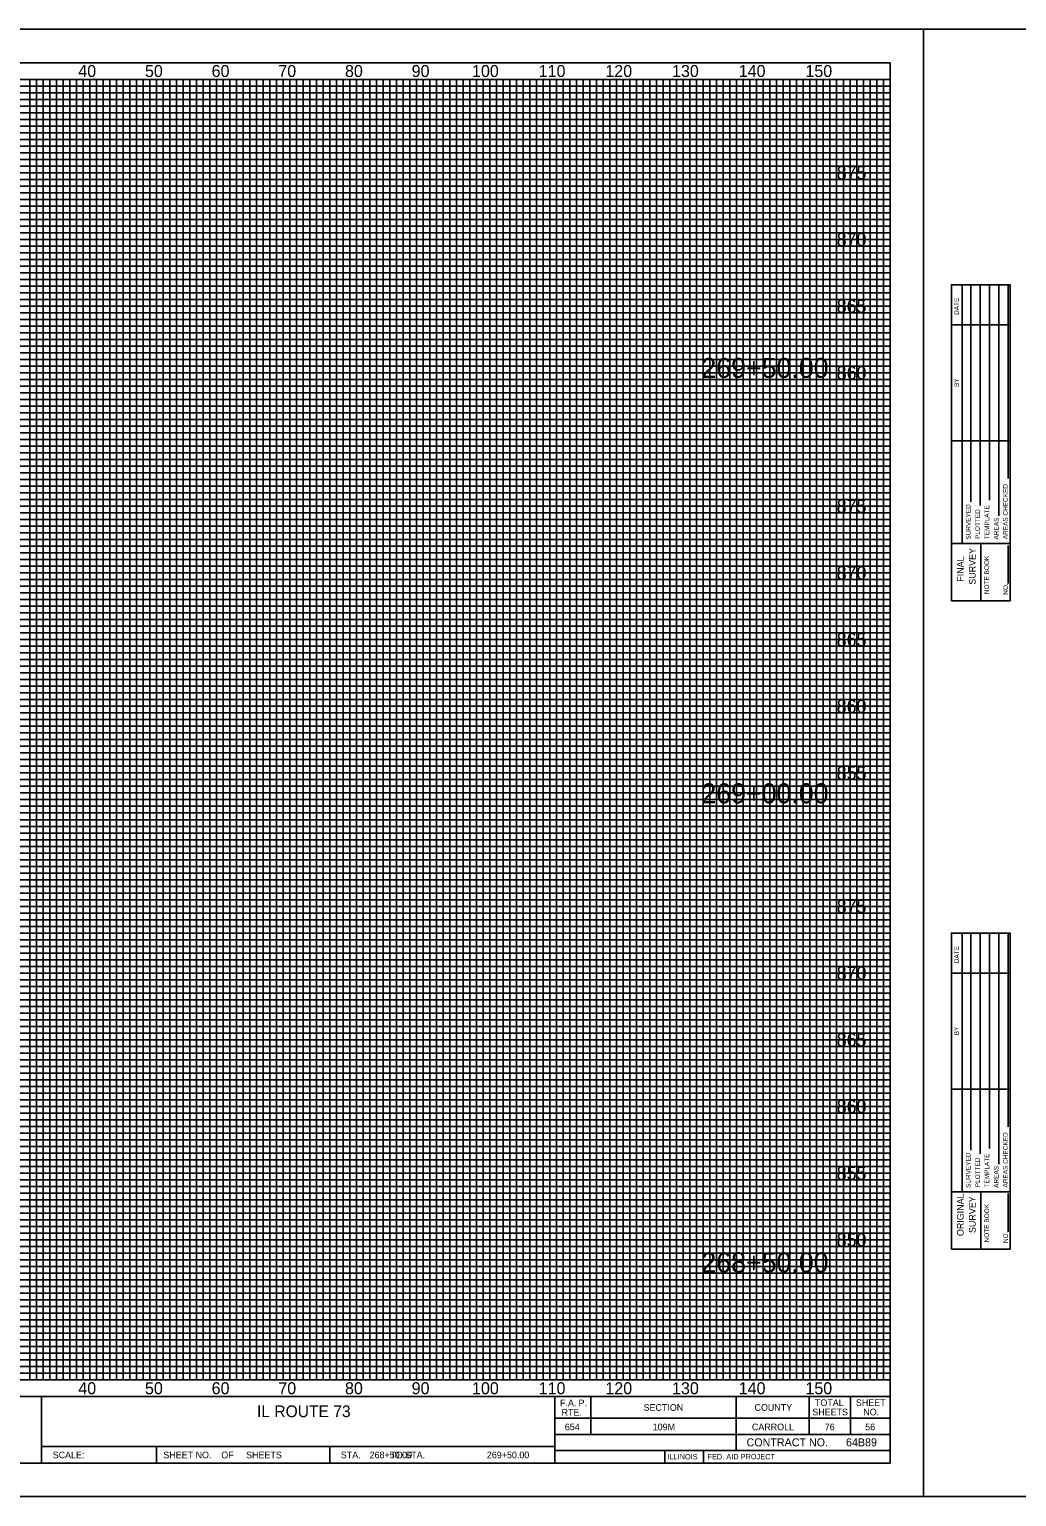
# Model space of a CAD drawing. Extents: x -26 to 24680, y -10 to 21582.
# Drawn here: x 21825.9 to 21974, y 5798.5 to 6018.5 of the extents above; entities that cross this region are included whole.
import ezdxf

# ---------------------------------------------------------------- set-up
doc = ezdxf.new("R2010")
doc.units = 0
for name, color, linetype in [('Sheets_General Details', 7, 'Continuous'), ('Sheets_Minor Grid', 7, 'Continuous'), ('Sheets_Printer Plotting Border', 7, 'Continuous')]:
    doc.layers.add(name, color=color, linetype=linetype)

msp = doc.modelspace()

# ---------------------------------------------------------------- linework, layer by layer
at = {"layer": 'Sheets_General Details'}
for p, q in [((21620.03, 6018.52), (21960.03, 6018.52)), ((21960.01, 6018.52), (21960.03, 6018.52)), ((21960.03, 6018.52), (21960.03, 5798.52)), ((21960.03, 6018.52), (22300.03, 6018.52)), ((21960.03, 5798.52), (21960.03, 6018.52)), ((21635.03, 6011.02), (21955.03, 6011.02)), ((21965.83, 5941.42), (21965.83, 5980.22)), ((21967.13, 5947.67), (21967.13, 5980.13)), ((21968.53, 5947.14), (21968.53, 5980.14)), ((21969.93, 5947.92), (21969.93, 5980.14)), ((21971.33, 5945.59), (21971.33, 5980.13)), ((21972.73, 5951.17), (21972.73, 5980.07)), ((21964.23, 5974.22), (21973.03, 5974.22)), ((21964.23, 5956.82), (21973.03, 5956.82)), ((21964.23, 5941.42), (21973.03, 5941.42)), ((21968.63, 5932.82), (21968.63, 5941.42)), ((21972.73, 5935.44), (21972.73, 5941.15)), ((21965.83, 5844.22), (21965.83, 5883.02)), ((21967.13, 5850.47), (21967.13, 5882.93)), ((21968.53, 5849.94), (21968.53, 5882.94)), ((21969.93, 5850.72), (21969.93, 5882.94)), ((21971.33, 5848.39), (21971.33, 5882.93)), ((21972.73, 5853.97), (21972.73, 5882.87)), ((21964.23, 5877.02), (21973.03, 5877.02)), ((21964.23, 5859.62), (21973.03, 5859.62)), ((21964.23, 5844.22), (21973.03, 5844.22)), ((21968.63, 5835.62), (21968.63, 5844.22)), ((21972.73, 5838.24), (21972.73, 5843.95)), ((21635.03, 5816.02), (21955.03, 5816.02)), ((21635.03, 5813.52), (21955.03, 5813.52)), ((21827.77, 5813.52), (21827.77, 5803.52)), ((21904.77, 5813.52), (21904.77, 5803.52)), ((21910.17, 5813.52), (21910.17, 5807.86)), ((21931.97, 5813.52), (21931.97, 5805.46)), ((21942.89, 5813.52), (21942.89, 5807.86)), ((21949.1, 5813.52), (21949.1, 5807.86)), ((21904.77, 5810.26), (21955.03, 5810.26)), ((21827.77, 5806.02), (21904.77, 5806.02)), ((21845.03, 5806.02), (21845.03, 5803.52)), ((21871.03, 5806.02), (21871.03, 5803.52)), ((21904.77, 5807.86), (21955.03, 5807.86)), ((21904.77, 5805.46), (21955.03, 5805.46)), ((21921.24, 5805.46), (21921.24, 5803.52)), ((21927.04, 5805.46), (21927.04, 5803.52)), ((21960.03, 5798.52), (21620.03, 5798.52)), ((22300.03, 5798.52), (21960.03, 5798.52))]:
    msp.add_line(p, q, dxfattribs=at)
for points in [[(21955.03, 5803.52), (21635.03, 5803.52), (21635.03, 6013.52), (21955.03, 6013.52)], [(21964.23, 5932.82), (21964.23, 5980.22), (21973.03, 5980.22), (21973.03, 5932.82)], [(21964.23, 5835.62), (21964.23, 5883.02), (21973.03, 5883.02), (21973.03, 5835.62)]]:
    msp.add_lwpolyline(points, close=True, dxfattribs=at)
for points in [[(21845.03, 6011.02), (21845.03, 5816.02), (21835.03, 5816.02), (21835.03, 6011.02)], [(21865.03, 6011.02), (21865.03, 5816.02), (21855.03, 5816.02), (21855.03, 6011.02)], [(21885.03, 6011.02), (21885.03, 5816.02), (21875.03, 5816.02), (21875.03, 6011.02)], [(21905.03, 6011.07), (21905.03, 5816.02), (21895.03, 5816.02), (21895.03, 6011.02)], [(21925.03, 6011.02), (21925.03, 5816.02), (21915.03, 5816.02), (21915.03, 6011.02)], [(21945.03, 6011.02), (21945.03, 5816.02), (21935.03, 5816.02), (21935.03, 6011.02)], [(21635.03, 5996.02), (21955.03, 5996.02), (21955.03, 6006.02), (21635.03, 6006.02)], [(21635.03, 5976.02), (21955.03, 5976.02), (21955.03, 5986.02), (21635.03, 5986.02)], [(21635.03, 5956.02), (21955.03, 5956.02), (21955.03, 5966.02), (21635.03, 5966.02)], [(21635.03, 5936.02), (21955.03, 5936.02), (21955.03, 5946.02), (21635.03, 5946.02)], [(21635.03, 5916.02), (21955.03, 5916.02), (21955.03, 5926.02), (21635.03, 5926.02)], [(21635.03, 5896.02), (21955.03, 5896.02), (21955.03, 5906.02), (21635.03, 5906.02)], [(21635.03, 5876.02), (21955.03, 5876.02), (21955.03, 5886.02), (21635.03, 5886.02)], [(21635.03, 5856.02), (21955.03, 5856.02), (21955.03, 5866.02), (21635.03, 5866.02)], [(21635.03, 5836.02), (21955.03, 5836.02), (21955.03, 5846.02), (21635.03, 5846.02)], [(21635.03, 5826.02), (21955.03, 5826.02), (21955.03, 5836.02), (21635.03, 5836.02)]]:
    msp.add_lwpolyline(points, dxfattribs=at)
at = {"layer": 'Sheets_Minor Grid'}
for points in [[(21635.03, 6010.02), (21955.03, 6010.02), (21955.03, 6011.02)], [(21827.03, 6011.02), (21827.03, 5816.02), (21826.03, 5816.02), (21826.03, 6011.02)], [(21829.03, 6011.02), (21829.03, 5816.02), (21828.03, 5816.02), (21828.03, 6011.02)], [(21831.03, 6011.02), (21831.03, 5816.02), (21830.03, 5816.02), (21830.03, 6011.02)], [(21833.03, 6011.02), (21833.03, 5816.02), (21832.03, 5816.02), (21832.03, 6011.02)], [(21836.03, 6011.02), (21836.03, 5816.02), (21834.03, 5816.02), (21834.03, 6011.02)], [(21838.03, 6011.02), (21838.03, 5816.02), (21837.03, 5816.02), (21837.03, 6011.02)], [(21840.03, 6011.02), (21840.03, 5816.02), (21839.03, 5816.02), (21839.03, 6011.02)], [(21842.03, 6011.02), (21842.03, 5816.02), (21841.03, 5816.02), (21841.03, 6011.02)], [(21844.03, 6011.02), (21844.03, 5816.02), (21843.03, 5816.02)], [(21843.03, 5816.02), (21843.03, 6011.02)], [(21847.03, 6011.02), (21847.03, 5816.02), (21846.03, 5816.02), (21846.03, 6011.02)], [(21849.03, 6011.02), (21849.03, 5816.02), (21848.03, 5816.02), (21848.03, 6011.02)], [(21851.03, 6011.02), (21851.03, 5816.02), (21850.03, 5816.02), (21850.03, 6011.02)], [(21853.03, 6011.02), (21853.03, 5816.02), (21852.03, 5816.02), (21852.03, 6011.02)], [(21856.03, 6011.02), (21856.03, 5816.02), (21854.03, 5816.02), (21854.03, 6011.02)], [(21858.03, 6011.02), (21858.03, 5816.02), (21857.03, 5816.02), (21857.03, 6011.02)], [(21860.03, 6011.02), (21860.03, 5816.02), (21859.03, 5816.02), (21859.03, 6011.02)], [(21862.03, 6011.02), (21862.03, 5816.02), (21861.03, 5816.02), (21861.03, 6011.02)], [(21864.03, 6011.02), (21864.03, 5816.02), (21863.03, 5816.02), (21863.03, 6011.02)], [(21867.03, 6011.02), (21867.03, 5816.02), (21866.03, 5816.02), (21866.03, 6011.02)], [(21869.03, 6011.02), (21869.03, 5816.02), (21868.03, 5816.02), (21868.03, 6011.02)], [(21871.03, 6011.02), (21871.03, 5816.02), (21870.03, 5816.02), (21870.03, 6011.02)], [(21873.03, 6011.02), (21873.03, 5816.02), (21872.03, 5816.02), (21872.03, 6011.02)], [(21876.03, 6011.02), (21876.03, 5816.02), (21874.03, 5816.02), (21874.03, 6011.02)], [(21878.03, 6011.02), (21878.03, 5816.02), (21877.03, 5816.02), (21877.03, 6011.02)], [(21880.03, 6011.02), (21880.03, 5816.02), (21879.03, 5816.02), (21879.03, 6011.02)], [(21882.03, 6011.02), (21882.03, 5816.02), (21881.03, 5816.02), (21881.03, 6011.02)], [(21884.03, 6011.02), (21884.03, 5816.02), (21883.03, 5816.02), (21883.03, 6011.02)], [(21887.03, 6011.02), (21887.03, 5816.02), (21886.03, 5816.02), (21886.03, 6011.02)], [(21889.03, 6011.02), (21889.03, 5816.02), (21888.03, 5816.02), (21888.03, 6011.02)], [(21891.03, 6011.02), (21891.03, 5816.02), (21890.03, 5816.02), (21890.03, 6011.02)], [(21893.03, 6011.02), (21893.03, 5816.02), (21892.03, 5816.02), (21892.03, 6011.02)], [(21896.03, 6011.02), (21896.03, 5816.02), (21894.03, 5816.02), (21894.03, 6011.02)], [(21898.03, 6011.02), (21898.03, 5816.02), (21897.03, 5816.02), (21897.03, 6011.02)], [(21900.03, 6011.02), (21900.03, 5816.02), (21899.03, 5816.02)], [(21899.03, 5816.02), (21899.03, 6011.02)], [(21902.03, 6011.02), (21902.03, 5816.02), (21901.03, 5816.02), (21901.03, 6011.02)], [(21904.03, 6011.02), (21904.03, 5816.02), (21903.03, 5816.02), (21903.03, 6011.02)], [(21907.03, 6011.02), (21907.03, 5816.02), (21906.03, 5816.02), (21906.03, 6011.02)], [(21909.03, 6011.02), (21909.03, 5816.02), (21908.03, 5816.02), (21908.03, 6011.02)], [(21911.03, 6011.02), (21911.03, 5816.02), (21910.03, 5816.02), (21910.03, 6011.02)], [(21913.03, 6011.02), (21913.03, 5816.02), (21912.03, 5816.02), (21912.03, 6011.02)], [(21916.03, 6011.02), (21916.03, 5816.02), (21914.03, 5816.02), (21914.03, 6011.02)], [(21918.03, 6011.02), (21918.03, 5816.02), (21917.03, 5816.02), (21917.03, 6011.02)], [(21920.03, 6011.02), (21920.03, 5816.02), (21919.03, 5816.02), (21919.03, 6011.02)], [(21922.03, 6011.02), (21922.03, 5816.02), (21921.03, 5816.02), (21921.03, 6011.02)], [(21924.03, 6011.02), (21924.03, 5816.02), (21923.03, 5816.02), (21923.03, 6011.02)], [(21927.03, 6011.02), (21927.03, 5816.02), (21926.03, 5816.02), (21926.03, 6011.02)], [(21929.03, 6011.02), (21929.03, 5816.02), (21928.03, 5816.02), (21928.03, 6011.02)], [(21931.03, 6011.02), (21931.03, 5816.02), (21930.03, 5816.02), (21930.03, 6011.02)], [(21933.03, 6011.02), (21933.03, 5816.02), (21932.03, 5816.02), (21932.03, 6011.02)], [(21936.03, 6011.02), (21936.03, 5816.02), (21934.03, 5816.02), (21934.03, 6011.02)], [(21938.03, 6011.02), (21938.03, 5816.02), (21937.03, 5816.02), (21937.03, 6011.02)], [(21940.03, 6011.02), (21940.03, 5816.02), (21939.03, 5816.02), (21939.03, 6011.02)], [(21942.03, 6011.02), (21942.03, 5816.02), (21941.03, 5816.02), (21941.03, 6011.02)], [(21944.03, 6011.02), (21944.03, 5816.02), (21943.03, 5816.02), (21943.03, 6011.02)], [(21947.03, 6011.02), (21947.03, 5816.02), (21946.03, 5816.02), (21946.03, 6011.02)], [(21949.03, 6011.02), (21949.03, 5816.02), (21948.03, 5816.02), (21948.03, 6011.02)], [(21951.03, 6011.02), (21951.03, 5816.02), (21950.03, 5816.02), (21950.03, 6011.02)], [(21953.03, 6011.02), (21953.03, 5816.02), (21952.03, 5816.02), (21952.03, 6011.02)], [(21954.03, 5816.02), (21954.03, 6011.02)], [(21635.03, 6008.02), (21955.03, 6008.02), (21955.03, 6009.02), (21635.03, 6009.02)], [(21635.03, 6005.02), (21955.03, 6005.02), (21955.03, 6007.02), (21635.03, 6007.02)], [(21635.03, 6003.02), (21955.03, 6003.02), (21955.03, 6004.02), (21635.03, 6004.02)], [(21635.03, 6001.02), (21955.03, 6001.02), (21955.03, 6002.02), (21635.03, 6002.02)], [(21635.03, 5999.02), (21955.03, 5999.02), (21955.03, 6000.02), (21635.03, 6000.02)], [(21635.03, 5997.02), (21955.03, 5997.02), (21955.03, 5998.02), (21635.03, 5998.02)], [(21635.03, 5994.02), (21955.03, 5994.02), (21955.03, 5995.02), (21635.03, 5995.02)], [(21635.03, 5992.02), (21955.03, 5992.02), (21955.03, 5993.02), (21635.03, 5993.02)], [(21635.03, 5990.02), (21955.03, 5990.02), (21955.03, 5991.02), (21635.03, 5991.02)], [(21635.03, 5988.02), (21955.03, 5988.02), (21955.03, 5989.02), (21635.03, 5989.02)], [(21635.03, 5985.02), (21955.03, 5985.02), (21955.03, 5987.02), (21635.03, 5987.02)], [(21635.03, 5983.02), (21955.03, 5983.02), (21955.03, 5984.02), (21635.03, 5984.02)], [(21635.03, 5981.02), (21955.03, 5981.02), (21955.03, 5982.02), (21635.03, 5982.02)], [(21635.03, 5979.02), (21955.03, 5979.02), (21955.03, 5980.02), (21635.03, 5980.02)], [(21635.03, 5977.02), (21955.03, 5977.02), (21955.03, 5978.02), (21635.03, 5978.02)], [(21635.03, 5974.02), (21955.03, 5974.02), (21955.03, 5975.02), (21635.03, 5975.02)], [(21635.03, 5972.02), (21955.03, 5972.02), (21955.03, 5973.02), (21635.03, 5973.02)], [(21635.03, 5970.02), (21955.03, 5970.02), (21955.03, 5971.02), (21635.03, 5971.02)], [(21635.03, 5968.02), (21955.03, 5968.02), (21955.03, 5969.02), (21635.03, 5969.02)], [(21635.03, 5965.02), (21955.03, 5965.02), (21955.03, 5967.02), (21635.03, 5967.02)], [(21635.03, 5963.02), (21955.03, 5963.02), (21955.03, 5964.02), (21635.03, 5964.02)], [(21635.03, 5961.02), (21955.03, 5961.02), (21955.03, 5962.02), (21635.03, 5962.02)], [(21635.03, 5959.02), (21955.03, 5959.02), (21955.03, 5960.02), (21635.03, 5960.02)], [(21635.03, 5957.02), (21955.03, 5957.02), (21955.03, 5958.02), (21635.03, 5958.02)], [(21635.03, 5954.02), (21955.03, 5954.02), (21955.03, 5955.02), (21635.03, 5955.02)], [(21635.03, 5952.02), (21955.03, 5952.02), (21955.03, 5953.02), (21635.03, 5953.02)], [(21635.03, 5950.02), (21955.03, 5950.02), (21955.03, 5951.02), (21635.03, 5951.02)], [(21635.03, 5948.02), (21955.03, 5948.02), (21955.03, 5949.02), (21635.03, 5949.02)], [(21635.03, 5945.02), (21955.03, 5945.02), (21955.03, 5947.02), (21635.03, 5947.02)], [(21635.03, 5943.02), (21955.03, 5943.02), (21955.03, 5944.02), (21635.03, 5944.02)], [(21635.03, 5941.02), (21955.03, 5941.02), (21955.03, 5942.02), (21635.03, 5942.02)], [(21635.03, 5939.02), (21955.03, 5939.02), (21955.03, 5940.02), (21635.03, 5940.02)], [(21635.03, 5937.02), (21955.03, 5937.02), (21955.03, 5938.02), (21635.03, 5938.02)], [(21635.03, 5934.02), (21955.03, 5934.02), (21955.03, 5935.02), (21635.03, 5935.02)], [(21635.03, 5932.02), (21955.03, 5932.02), (21955.03, 5933.02), (21635.03, 5933.02)], [(21635.03, 5930.02), (21955.03, 5930.02), (21955.03, 5931.02), (21635.03, 5931.02)], [(21635.03, 5928.02), (21955.03, 5928.02), (21955.03, 5929.02), (21635.03, 5929.02)], [(21635.03, 5925.02), (21955.03, 5925.02), (21955.03, 5927.02), (21635.03, 5927.02)], [(21635.03, 5923.02), (21955.03, 5923.02), (21955.03, 5924.02), (21635.03, 5924.02)], [(21635.03, 5921.02), (21955.03, 5921.02), (21955.03, 5922.02), (21635.03, 5922.02)], [(21635.03, 5919.02), (21955.03, 5919.02), (21955.03, 5920.02), (21635.03, 5920.02)], [(21635.03, 5917.02), (21955.03, 5917.02), (21955.03, 5918.02), (21635.03, 5918.02)], [(21635.03, 5914.02), (21955.03, 5914.02), (21955.03, 5915.02), (21635.03, 5915.02)], [(21635.03, 5912.02), (21955.03, 5912.02), (21955.03, 5913.02), (21635.03, 5913.02)], [(21635.03, 5910.02), (21955.03, 5910.02), (21955.03, 5911.02), (21635.03, 5911.02)], [(21635.03, 5908.02), (21955.03, 5908.02), (21955.03, 5909.02), (21635.03, 5909.02)], [(21635.03, 5905.02), (21955.03, 5905.02), (21955.03, 5907.02), (21635.03, 5907.02)], [(21635.03, 5903.02), (21955.03, 5903.02), (21955.03, 5904.02), (21635.03, 5904.02)], [(21635.03, 5901.02), (21955.03, 5901.02), (21955.03, 5902.02), (21635.03, 5902.02)], [(21635.03, 5899.02), (21955.03, 5899.02), (21955.03, 5900.02), (21635.03, 5900.02)], [(21635.03, 5897.02), (21955.03, 5897.02), (21955.03, 5898.02), (21635.03, 5898.02)], [(21635.03, 5894.02), (21955.03, 5894.02), (21955.03, 5895.02), (21635.03, 5895.02)], [(21635.03, 5892.02), (21955.03, 5892.02), (21955.03, 5893.02), (21635.03, 5893.02)], [(21635.03, 5890.02), (21955.03, 5890.02), (21955.03, 5891.02), (21635.03, 5891.02)], [(21635.03, 5888.02), (21955.03, 5888.02), (21955.03, 5889.02), (21635.03, 5889.02)], [(21635.03, 5885.02), (21955.03, 5885.02), (21955.03, 5887.02), (21635.03, 5887.02)], [(21635.03, 5883.02), (21955.03, 5883.02), (21955.03, 5884.02), (21635.03, 5884.02)], [(21635.03, 5881.02), (21955.03, 5881.02), (21955.03, 5882.02), (21635.03, 5882.02)], [(21635.03, 5879.02), (21955.03, 5879.02), (21955.03, 5880.02), (21635.03, 5880.02)], [(21635.03, 5877.02), (21955.03, 5877.02), (21955.03, 5878.02), (21635.03, 5878.02)], [(21635.03, 5874.02), (21955.03, 5874.02), (21955.03, 5875.02), (21635.03, 5875.02)], [(21635.03, 5872.02), (21955.03, 5872.02), (21955.03, 5873.02), (21635.03, 5873.02)], [(21635.03, 5870.02), (21955.03, 5870.02), (21955.03, 5871.02), (21635.03, 5871.02)], [(21635.03, 5868.02), (21955.03, 5868.02), (21955.03, 5869.02), (21635.03, 5869.02)], [(21635.03, 5865.02), (21955.03, 5865.02), (21955.03, 5867.02), (21635.03, 5867.02)], [(21635.03, 5863.02), (21955.03, 5863.02), (21955.03, 5864.02), (21635.03, 5864.02)], [(21635.03, 5861.02), (21955.03, 5861.02), (21955.03, 5862.02), (21635.03, 5862.02)], [(21635.03, 5859.02), (21955.03, 5859.02), (21955.03, 5860.02), (21635.03, 5860.02)], [(21635.03, 5857.02), (21955.03, 5857.02), (21955.03, 5858.02), (21635.03, 5858.02)], [(21635.03, 5854.02), (21955.03, 5854.02), (21955.03, 5855.02), (21635.03, 5855.02)], [(21635.03, 5852.02), (21955.03, 5852.02), (21955.03, 5853.02), (21635.03, 5853.02)], [(21635.03, 5850.02), (21955.03, 5850.02), (21955.03, 5851.02), (21635.03, 5851.02)], [(21635.03, 5848.02), (21955.03, 5848.02), (21955.03, 5849.02), (21635.03, 5849.02)], [(21635.03, 5845.02), (21955.03, 5845.02), (21955.03, 5847.02), (21635.03, 5847.02)], [(21635.03, 5843.02), (21955.03, 5843.02), (21955.03, 5844.02), (21635.03, 5844.02)], [(21635.03, 5841.02), (21955.03, 5841.02), (21955.03, 5842.02), (21635.03, 5842.02)], [(21635.03, 5839.02), (21955.03, 5839.02), (21955.03, 5840.02), (21635.03, 5840.02)], [(21635.03, 5837.02), (21955.03, 5837.02), (21955.03, 5838.02), (21635.03, 5838.02)], [(21635.03, 5834.02), (21955.03, 5834.02), (21955.03, 5835.02), (21635.03, 5835.02)], [(21635.03, 5832.02), (21955.03, 5832.02), (21955.03, 5833.02), (21635.03, 5833.02)], [(21635.03, 5830.02), (21955.03, 5830.02), (21955.03, 5831.02), (21635.03, 5831.02)], [(21635.03, 5828.02), (21955.03, 5828.02), (21955.03, 5829.02), (21635.03, 5829.02)], [(21635.03, 5825.02), (21955.03, 5825.02), (21955.03, 5827.02), (21635.03, 5827.02)], [(21635.03, 5823.02), (21955.03, 5823.02), (21955.03, 5824.02), (21635.03, 5824.02)], [(21635.03, 5821.02), (21955.03, 5821.02), (21955.03, 5822.02), (21635.03, 5822.02)], [(21635.03, 5819.02), (21955.03, 5819.02), (21955.03, 5820.02), (21635.03, 5820.02)], [(21635.03, 5817.02), (21955.03, 5817.02), (21955.03, 5818.02), (21635.03, 5818.02)]]:
    msp.add_lwpolyline(points, dxfattribs=at)
at = {"layer": 'Sheets_Printer Plotting Border'}
for points in [[(21620.03, 5798.52), (21960.03, 5798.52), (21960.03, 6018.52), (21620.03, 6018.52)], [(21960.03, 5798.52), (22300.03, 5798.52), (22300.03, 6018.52), (21960.03, 6018.52)]]:
    msp.add_lwpolyline(points, close=True, dxfattribs=at)

# ---------------------------------------------------------------- texts
at = {"layer": 'Sheets_General Details'}
for s, height, p in [('40', 1.8, (21833.29, 6011.37)), ('50', 1.8, (21843.29, 6011.37)), ('60', 1.8, (21853.29, 6011.37)), ('70', 1.8, (21863.29, 6011.37)), ('80', 1.8, (21873.29, 6011.37)), ('90', 1.8, (21883.29, 6011.37)), ('100', 1.8, (21892.34, 6011.37)), ('110', 1.8, (21902.34, 6011.37)), ('120', 1.8, (21912.34, 6011.37)), ('130', 1.8, (21922.34, 6011.37)), ('140', 1.8, (21932.34, 6011.37)), ('150', 1.8, (21942.34, 6011.37)), ('875', 2, (21947.04, 5996.02)), ('870', 2, (21947.04, 5986.02)), ('865', 2, (21947.04, 5976.02)), ('269+50.00', 3, (21926.74, 5966.26)), ('860', 2, (21947.04, 5966.02)), ('875', 2, (21947.04, 5946.02)), ('870', 2, (21947.04, 5936.02)), ('865', 2, (21947.04, 5926.02)), ('860', 2, (21947.04, 5916.02)), ('855', 2, (21947.04, 5906.02)), ('269+00.00', 3, (21926.74, 5902.47)), ('875', 2, (21947.04, 5886.02)), ('870', 2, (21947.04, 5876.02)), ('865', 2, (21947.04, 5866.02)), ('860', 2, (21947.04, 5856.02)), ('855', 2, (21947.04, 5846.02)), ('850', 2, (21947.04, 5836.02)), ('268+50.00', 3, (21926.74, 5832.14)), ('40', 1.8, (21833.29, 5813.87)), ('50', 1.8, (21843.29, 5813.87)), ('60', 1.8, (21853.29, 5813.87)), ('70', 1.8, (21863.29, 5813.87)), ('80', 1.8, (21873.29, 5813.87)), ('90', 1.8, (21883.29, 5813.87)), ('100', 1.8, (21892.34, 5813.87)), ('110', 1.8, (21902.34, 5813.87)), ('120', 1.8, (21912.34, 5813.87)), ('130', 1.8, (21922.34, 5813.87)), ('140', 1.8, (21932.34, 5813.87)), ('150', 1.8, (21942.34, 5813.87)), ('F.A. ', 1, (21905.54, 5812.07)), ('P.', 1, (21908.32, 5812.07)), ('SECTION', 1, (21918.07, 5811.39)), ('COUNTY', 1, (21934.71, 5811.39)), ('TOTAL', 1, (21943.77, 5812.1)), ('SHEET', 1, (21949.92, 5812.1)), ('IL ROUTE 73', 1.75, (21860.09, 5810.44)), ('RTE.', 1, (21905.77, 5810.67)), ('SHEETS', 1, (21943.38, 5810.7)), ('NO.', 1, (21951.02, 5810.7)), ('654', 1, (21906.26, 5808.47)), ('109M', 1, (21919.44, 5808.47)), ('CARROLL', 1, (21934.32, 5808.47)), ('76', 1, (21945.24, 5808.47)), ('56', 1, (21951.31, 5808.47)), ('CONTRACT NO.      ', 1.2, (21933.52, 5806.06)), ('64B89', 1.2, (21948.43, 5806.06)), ('SCALE:          ', 1, (21829.46, 5804.27)), ('SHEET NO.    OF     SHEETS', 1, (21846.05, 5804.27)), ('STA.            TO STA.            ', 1, (21872.67, 5804.27)), ('268+50.00', 1, (21876.98, 5804.27)), ('269+50.00', 1, (21894.57, 5804.27)), ('ILLINOIS', 0.8, (21921.63, 5804.11)), ('FED. AID PROJECT', 0.8, (21927.65, 5804.11))]:
    msp.add_text(s, height=height, dxfattribs=at).set_placement(p)
for s, height, p in [('DATE', 0.7, (21965.36, 5975.7)), ('BY', 0.7, (21965.36, 5964.89)), ('AREAS CHECKED', 0.7, (21972.68, 5942.07)), ('SURVEYED', 0.7, (21967.11, 5942)), ('TEMPLATE', 0.7, (21969.91, 5942.07)), ('PLOTTED', 0.7, (21968.51, 5942.11)), ('AREAS', 0.7, (21971.31, 5942.02)), ('SURVEY', 1, (21967.87, 5935.25)), ('FINAL', 1, (21966.07, 5935.69)), ('NOTE BOOK', 0.7, (21969.88, 5933.84)), ('NO.', 0.7, (21972.71, 5933.74)), ('DATE', 0.7, (21965.36, 5878.5)), ('BY', 0.7, (21965.36, 5867.69)), ('AREAS CHECKED', 0.7, (21972.68, 5844.87)), ('SURVEYED', 0.7, (21967.11, 5844.8)), ('PLOTTED', 0.7, (21968.51, 5844.91)), ('TEMPLATE', 0.7, (21969.91, 5844.87)), ('AREAS', 0.7, (21971.31, 5844.82)), ('ORIGINAL', 1, (21966.07, 5837.58)), ('SURVEY', 1, (21967.87, 5838.05)), ('NOTE BOOK', 0.7, (21969.88, 5836.64)), ('NO.', 0.7, (21972.71, 5836.54))]:
    msp.add_text(s, height=height, rotation=90, dxfattribs=at).set_placement(p)

doc.saveas('drawing.dxf')
